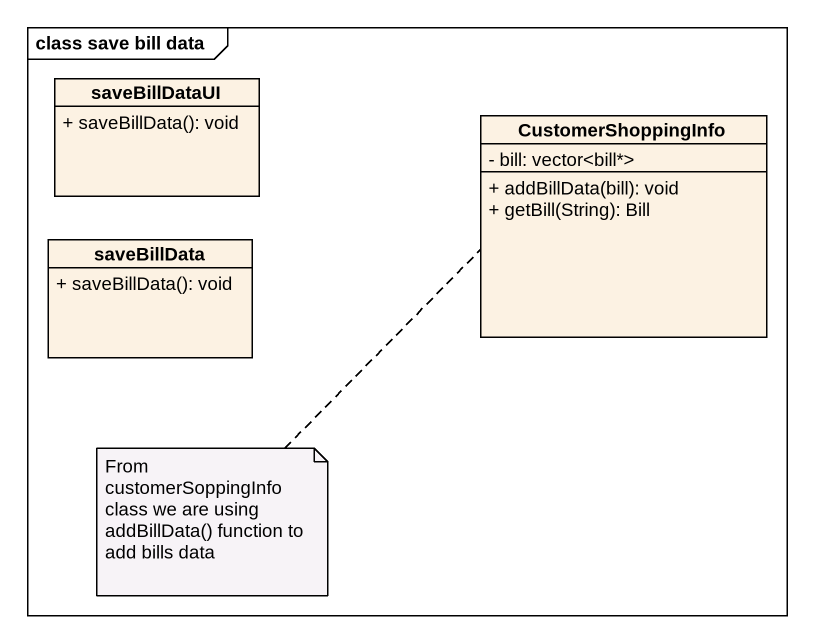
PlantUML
@startuml
mainframe class save bill data
hide circle
hide empty members
skinparam classAttributeIconSize 0
class saveBillDataUI {
  + saveBillData(): void
}
class CustomerShoppingInfo {
  - bill: vector<bill*>
  + addBillData(bill): void
  + getBill(String): Bill
}
class saveBillData {
  + saveBillData(): void
}
note bottom of CustomerShoppingInfo : From customerSoppingInfo class we are using addBillData() function to add bills data
@enduml
